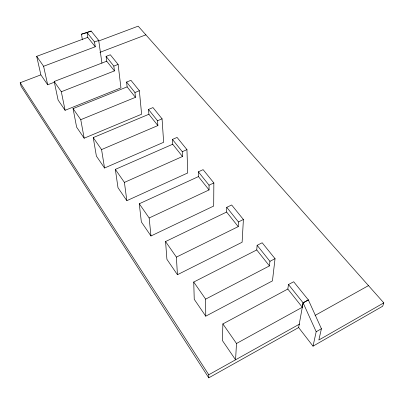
<?xml version="1.0" encoding="UTF-8"?>
<svg xmlns="http://www.w3.org/2000/svg" width="404" height="404" viewBox="0 0 404 404"><rect width="100%" height="100%" fill="white"/><g stroke="black" fill="none" stroke-linecap="round" stroke-linejoin="round"><path stroke-width="0.61" d="M213.852 182.946L213.696 206.04L150.97 235.976L141.344 221.887L139.274 203.773L198.445 176.593L198.359 171.821L203.111 169.65L213.852 182.946L209.045 185.184L209.05 189.936L149.162 217.983L150.97 235.976M222.882 323.922L222.427 340.572L235.567 359.802L236.497 343.491L222.882 323.922L287.815 289.042L288.481 284.542L293.683 281.76L308.373 299.945L321.422 328.75L318.847 340.017L383.8 302.869L138.168 26.164L98.667 41.001M226.624 212.049L226.76 207.333L231.654 204.98L243.4 219.513L242.112 242.249L177.432 274.71L166.913 259.317L165.564 241.552L226.624 212.049L238.214 226.629L176.391 257.116L177.432 274.71M238.214 226.629L238.441 221.947L226.76 207.333M256.747 249.945L257.131 245.324L262.176 242.764L275.043 258.686L272.442 280.896L205.752 316.165L194.243 299.314L193.733 282.037L256.747 249.945L269.438 265.913L205.626 299.132L205.752 316.165M269.438 265.913L269.933 261.332L257.131 245.324M236.497 343.491L302.298 307.267L303.106 302.833L288.481 284.542M313.029 346.157L316.191 331.719L303.106 302.833L308.373 299.945L303.106 302.828L298.622 327.538L313.029 346.157L382.674 306.227L383.8 302.869M316.191 331.719L321.422 328.75M40.754 74.902L20.2 82.734L21.124 86.32L208.767 377.836L298.829 327.432M208.767 377.836L208.762 374.766L299.637 324.043M315.059 315.433L368.483 285.613M269.933 261.332L275.043 258.686M238.441 221.947L243.4 219.513M126.851 200.672L187.729 172.957L186.941 149.632L177.073 137.416L172.463 139.425L172.725 144.233L182.472 156.494L124.407 182.406L126.851 200.672L118.003 187.724L115.342 169.382L172.725 144.233M182.472 156.494L182.275 151.702L186.941 149.632M104.54 168.019L163.65 142.279L162.06 118.832L152.97 107.58L148.49 109.449L148.904 114.266L157.888 125.568L101.566 149.581L104.54 168.019L96.384 156.08L93.228 137.602L148.904 114.266M157.888 125.568L157.53 120.756L162.06 118.832M73.063 108.615L76.624 127.159L84.173 138.203L141.617 114.211L139.355 90.733L130.947 80.32L126.593 82.062L127.134 86.875L135.451 97.339L80.76 119.68L73.063 108.615L127.134 86.875M126.593 82.062L134.956 92.521L139.355 90.733M54.192 81.502L58.1 100.046L65.1 110.292L120.948 87.875L118.109 64.428L110.312 54.777L106.08 56.403L106.727 61.206L114.438 70.907L61.322 91.743L54.192 81.502L106.727 61.206M106.08 56.403L113.827 66.099L118.109 64.428M36.693 56.353L43.597 66.276L95.248 46.763L87.764 37.35L36.693 56.353L40.885 74.851L47.677 84.795L54.691 82.083M99.945 52.343L145.869 34.845M82.381 39.779L81.472 34.214L87.022 32.578L94.541 41.976L98.707 40.415L101.944 63.16M81.472 34.214L91.147 31.052L98.707 40.415M91.147 31.052L87.022 32.578L87.764 37.35M148.49 109.449L157.53 120.756M172.463 139.425L182.275 151.702M198.359 171.821L209.045 185.184M198.445 176.593L209.05 189.936M287.815 289.042L302.298 307.267M93.228 137.602L101.566 149.581M115.342 169.382L124.407 182.406M139.274 203.773L149.162 217.983M165.564 241.552L176.391 257.116M193.733 282.037L205.626 299.132M20.2 82.734L208.762 374.766M43.597 66.276L47.677 84.795M61.322 91.743L65.1 110.292M80.76 119.68L84.173 138.203M94.541 41.976L95.248 46.763M113.827 66.099L114.438 70.907M134.956 92.521L135.451 97.339"/></g></svg>
